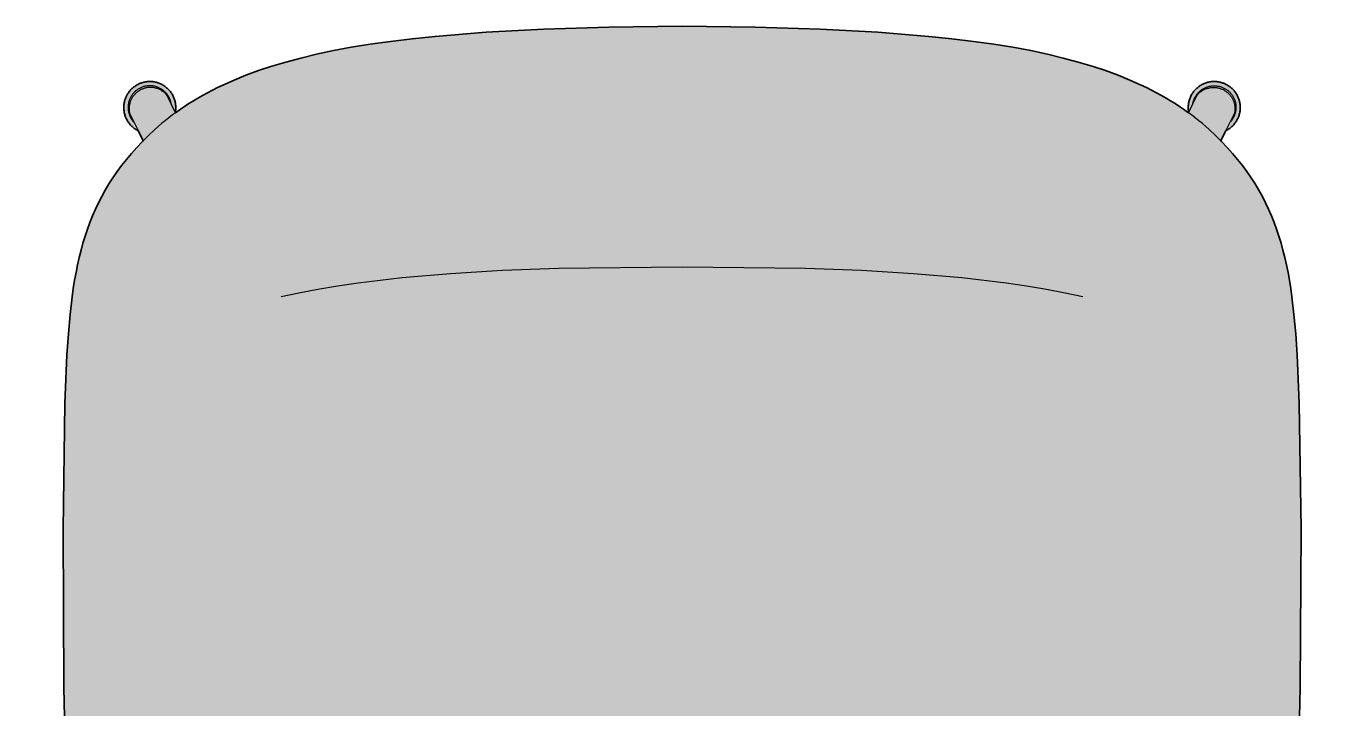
# Model space of a CAD drawing. Header units: millimetres. Extents: x 0 to 1642, y -918 to 763.
# Drawn here: x 144 to 649, y -656 to -393 of the extents above; entities that cross this region are included whole.
import ezdxf

# ---------------------------------------------------------------- set-up
doc = ezdxf.new("R2010")
doc.units = ezdxf.units.MM
doc.layers.add('Blocks', color=7, linetype='Continuous')
doc.layers.add('Blocks$Fill', color=7, linetype='Continuous', true_color=0xffffff)
doc.layers.add('Blocks$Inner', color=7, linetype='Continuous', lineweight=25, true_color=0x007f00)
doc.layers.add('Blocks$Outline', color=7, linetype='Continuous', lineweight=35, true_color=0xff3f3f)

# ---------------------------------------------------------------- blocks, each defined once
blk = doc.blocks.new('Fiber Side Chair 4-Leg Top')
at = {"layer": 'Blocks$Fill'}
blk.add_hatch(color=256, dxfattribs=at).paths.add_polyline_path([(358.25, 180.85), (330.07, 180.46), (305.04, 179.67), (282.88, 178.5), (263.34, 176.95), (254.46, 176.03), (246.13, 175.02), (238.32, 173.92), (230.99, 172.73), (224.11, 171.45), (217.65, 170.08), (211.56, 168.62), (205.83, 167.08), (200.41, 165.46), (195.3, 163.75), (190.47, 161.97), (185.92, 160.12), (181.64, 158.2), (179.59, 157.22), (177.61, 156.23), (175.68, 155.22), (173.81, 154.2), (172, 153.16), (170.25, 152.11), (168.55, 151.06), (166.9, 149.99), (165.31, 148.91), (163.76, 147.82), (163.43, 147.58), (163.33, 147.79), (163.38, 148.13), (163.43, 148.48), (163.46, 148.82), (163.48, 149.17), (163.49, 149.52), (163.48, 149.87), (163.47, 150.22), (163.44, 150.56), (163.4, 150.91), (163.35, 151.26), (163.28, 151.6), (163.21, 151.94), (163.12, 152.28), (163.02, 152.61), (162.91, 152.94), (162.78, 153.27), (162.65, 153.59), (162.5, 153.91), (162.35, 154.22), (162.18, 154.52), (162, 154.82), (161.81, 155.12), (161.62, 155.4), (161.41, 155.68), (161.19, 155.96), (160.96, 156.22), (160.73, 156.48), (160.48, 156.73), (160.23, 156.97), (159.97, 157.2), (159.7, 157.42), (159.42, 157.63), (159.14, 157.83), (158.84, 158.02), (158.55, 158.21), (158.24, 158.38), (157.93, 158.54), (157.62, 158.69), (157.3, 158.83), (156.97, 158.95), (156.64, 159.07), (156.31, 159.17), (155.97, 159.27), (155.64, 159.35), (155.29, 159.41), (154.95, 159.47), (154.6, 159.52), (154.26, 159.55), (153.91, 159.57), (153.56, 159.58), (153.21, 159.58), (152.86, 159.56), (152.51, 159.53), (152.17, 159.49), (151.82, 159.44), (151.48, 159.38), (151.14, 159.3), (150.8, 159.21), (150.47, 159.11), (150.14, 159), (149.81, 158.88), (149.49, 158.75), (149.17, 158.6), (148.86, 158.44), (148.55, 158.28), (148.25, 158.1), (147.96, 157.91), (147.67, 157.71), (147.39, 157.51), (147.12, 157.29), (146.85, 157.06), (146.6, 156.83), (146.35, 156.58), (146.11, 156.33), (145.88, 156.07), (145.66, 155.8), (145.44, 155.52), (145.24, 155.24), (145.05, 154.95), (144.87, 154.65), (144.7, 154.35), (144.54, 154.04), (144.39, 153.72), (144.25, 153.4), (144.12, 153.08), (144, 152.75), (143.9, 152.42), (143.8, 152.08), (143.72, 151.74), (143.65, 151.4), (143.6, 151.05), (143.55, 150.71), (143.52, 150.36), (143.5, 150.01), (143.49, 149.66), (143.49, 149.32), (143.51, 148.97), (143.53, 148.62), (143.57, 148.27), (143.62, 147.93), (143.69, 147.58), (143.76, 147.24), (143.85, 146.91), (143.95, 146.57), (144.06, 146.24), (144.18, 145.91), (144.32, 145.59), (144.46, 145.28), (144.62, 144.96), (144.78, 144.66), (144.96, 144.36), (145.15, 144.06), (145.34, 143.77), (145.55, 143.49), (145.77, 143.22), (146, 142.96), (146.23, 142.7), (146.48, 142.45), (146.73, 142.21), (146.99, 141.98), (147.26, 141.76), (147.54, 141.54), (147.82, 141.34), (148.11, 141.15), (148.41, 140.97), (148.71, 140.79), (149.02, 140.63), (150.92, 136.81), (150.67, 136.55), (148.49, 134.24), (146.43, 131.93), (144.48, 129.61), (142.64, 127.27), (140.91, 124.93), (139.29, 122.56), (137.76, 120.18), (136.32, 117.77), (134.98, 115.34), (133.72, 112.88), (132.55, 110.39), (131.45, 107.86), (130.44, 105.3), (129.49, 102.7), (128.61, 100.06), (127.79, 97.37), (127.04, 94.64), (126.34, 91.85), (125.69, 89), (125.1, 86.07), (124.55, 83.06), (124.05, 79.95), (123.6, 76.72), (122.8, 69.89), (122.15, 62.47), (121.62, 54.36), (120.85, 35.68), (120.1, -12.69), (120.39, -73.59), (121.92, -141.79), (123.37, -174.53), (125.41, -203.78), (126.68, -216.54), (128.12, -228.04), (129.73, -238.4), (130.59, -243.17), (131.5, -247.7), (132.44, -252), (133.42, -256.07), (134.44, -259.93), (135.49, -263.59), (136.58, -267.08), (137.71, -270.39), (138.87, -273.55), (140.07, -276.56), (141.3, -279.44), (141.83, -280.59), (114.31, -309.39), (113.97, -309.45), (113.63, -309.53), (113.29, -309.62), (112.96, -309.72), (112.63, -309.83), (112.3, -309.95), (111.98, -310.08), (111.66, -310.22), (111.35, -310.38), (111.04, -310.55), (110.74, -310.72), (110.45, -310.91), (110.16, -311.11), (109.88, -311.31), (109.61, -311.53), (109.34, -311.76), (109.08, -311.99), (108.83, -312.23), (108.59, -312.49), (108.36, -312.75), (108.14, -313.02), (107.93, -313.29), (107.72, -313.58), (107.53, -313.87), (107.35, -314.16), (107.18, -314.47), (107.01, -314.78), (106.86, -315.09), (106.72, -315.41), (106.6, -315.73), (106.48, -316.06), (106.37, -316.39), (106.28, -316.73), (106.2, -317.07), (106.13, -317.41), (106.07, -317.75), (106.02, -318.1), (105.99, -318.45), (105.97, -318.8), (105.96, -319.14), (105.96, -319.49), (105.97, -319.84), (106, -320.19), (106.04, -320.54), (106.09, -320.88), (106.15, -321.22), (106.22, -321.56), (106.31, -321.9), (106.41, -322.24), (106.52, -322.57), (106.64, -322.89), (106.77, -323.22), (106.92, -323.53), (107.07, -323.85), (107.24, -324.15), (107.41, -324.45), (107.6, -324.75), (107.8, -325.04), (108, -325.32), (108.22, -325.59), (108.44, -325.86), (108.68, -326.12), (108.92, -326.37), (109.17, -326.61), (109.43, -326.84), (109.7, -327.06), (109.98, -327.27), (110.26, -327.48), (110.55, -327.67), (110.85, -327.85), (111.15, -328.03), (111.46, -328.19), (111.77, -328.34), (112.09, -328.48), (112.42, -328.61), (112.75, -328.73), (113.08, -328.83), (113.41, -328.93), (113.75, -329.01), (114.09, -329.08), (114.44, -329.14), (114.78, -329.19), (115.13, -329.22), (115.48, -329.24), (115.83, -329.26), (116.17, -329.25), (116.52, -329.24), (116.87, -329.21), (117.22, -329.18), (117.56, -329.13), (117.91, -329.06), (118.25, -328.99), (118.58, -328.9), (118.92, -328.81), (119.25, -328.7), (119.58, -328.58), (119.9, -328.44), (120.22, -328.3), (120.53, -328.15), (120.84, -327.98), (121.14, -327.81), (121.43, -327.62), (121.72, -327.43), (122, -327.22), (122.28, -327), (122.54, -326.78), (122.8, -326.54), (123.05, -326.3), (123.29, -326.05), (123.53, -325.79), (123.75, -325.52), (123.96, -325.25), (124.17, -324.96), (124.36, -324.67), (124.54, -324.38), (124.72, -324.07), (124.88, -323.77), (125.03, -323.45), (125.17, -323.13), (125.3, -322.81), (125.42, -322.48), (125.53, -322.15), (125.62, -321.81), (125.71, -321.47), (125.78, -321.13), (125.84, -320.79), (125.88, -320.44), (150.1, -295.09), (150.35, -295.44), (151.14, -296.51), (151.93, -297.55), (152.75, -298.58), (153.58, -299.59), (154.42, -300.58), (156.16, -302.52), (157.97, -304.4), (159.85, -306.22), (161.8, -308), (163.83, -309.75), (165.93, -311.46), (168.12, -313.14), (170.41, -314.8), (172.8, -316.43), (175.31, -318.03), (177.96, -319.6), (180.74, -321.14), (183.68, -322.65), (186.79, -324.12), (190.07, -325.56), (193.55, -326.96), (197.23, -328.32), (201.12, -329.65), (205.25, -330.94), (209.61, -332.18), (214.22, -333.39), (219.1, -334.55), (224.25, -335.67), (229.72, -336.74), (235.53, -337.76), (241.72, -338.72), (255.38, -340.46), (270.97, -341.93), (288.78, -343.1), (309.08, -343.94), (332.14, -344.42), (358.25, -344.5), (407.43, -343.61), (427.72, -342.71), (445.53, -341.53), (461.12, -340.09), (474.78, -338.41), (480.97, -337.48), (486.78, -336.5), (492.25, -335.47), (497.4, -334.38), (502.28, -333.25), (506.89, -332.07), (511.25, -330.85), (515.38, -329.58), (519.27, -328.27), (522.95, -326.92), (526.43, -325.53), (529.71, -324.1), (532.82, -322.63), (535.76, -321.13), (538.55, -319.59), (541.19, -318.03), (543.7, -316.43), (546.09, -314.8), (548.38, -313.14), (550.57, -311.46), (552.67, -309.75), (554.7, -308), (556.65, -306.22), (558.53, -304.4), (560.34, -302.52), (562.08, -300.58), (562.92, -299.59), (563.75, -298.58), (564.57, -297.55), (565.37, -296.51), (566.15, -295.44), (566.4, -295.09), (590.62, -320.44), (590.66, -320.79), (590.72, -321.13), (590.8, -321.47), (590.88, -321.81), (590.97, -322.15), (591.08, -322.48), (591.2, -322.81), (591.33, -323.13), (591.47, -323.45), (591.62, -323.77), (591.78, -324.07), (591.96, -324.38), (592.14, -324.67), (592.33, -324.96), (592.54, -325.25), (592.75, -325.52), (592.97, -325.79), (593.21, -326.05), (593.45, -326.3), (593.7, -326.54), (593.96, -326.78), (594.22, -327), (594.5, -327.22), (594.78, -327.43), (595.07, -327.62), (595.36, -327.81), (595.66, -327.98), (595.97, -328.15), (596.28, -328.3), (596.6, -328.44), (596.92, -328.58), (597.25, -328.7), (597.58, -328.81), (597.92, -328.9), (598.25, -328.99), (598.6, -329.06), (598.94, -329.13), (599.28, -329.18), (599.63, -329.21), (599.98, -329.24), (600.33, -329.25), (600.67, -329.26), (601.02, -329.24), (601.37, -329.22), (601.72, -329.19), (602.06, -329.14), (602.41, -329.08), (602.75, -329.01), (603.09, -328.93), (603.42, -328.83), (603.76, -328.73), (604.08, -328.61), (604.41, -328.48), (604.73, -328.34), (605.04, -328.19), (605.35, -328.03), (605.65, -327.85), (605.95, -327.67), (606.24, -327.48), (606.52, -327.27), (606.8, -327.06), (607.07, -326.84), (607.33, -326.61), (607.58, -326.37), (607.82, -326.12), (608.06, -325.86), (608.28, -325.59), (608.5, -325.32), (608.71, -325.04), (608.9, -324.75), (609.09, -324.45), (609.26, -324.15), (609.43, -323.85), (609.58, -323.53), (609.73, -323.22), (609.86, -322.89), (609.98, -322.57), (610.09, -322.24), (610.19, -321.9), (610.28, -321.56), (610.35, -321.22), (610.41, -320.88), (610.46, -320.54), (610.5, -320.19), (610.53, -319.84), (610.54, -319.49), (610.55, -319.14), (610.54, -318.8), (610.51, -318.45), (610.48, -318.1), (610.43, -317.75), (610.37, -317.41), (610.3, -317.07), (610.22, -316.73), (610.13, -316.39), (610.02, -316.06), (609.91, -315.73), (609.78, -315.41), (609.64, -315.09), (609.49, -314.78), (609.32, -314.47), (609.15, -314.16), (608.97, -313.87), (608.78, -313.58), (608.57, -313.29), (608.36, -313.02), (608.14, -312.75), (607.91, -312.49), (607.67, -312.23), (607.42, -311.99), (607.16, -311.76), (606.89, -311.53), (606.62, -311.31), (606.34, -311.11), (606.05, -310.91), (605.76, -310.72), (605.46, -310.55), (605.15, -310.38), (604.84, -310.22), (604.52, -310.08), (604.2, -309.95), (603.87, -309.83), (603.54, -309.72), (603.21, -309.62), (602.87, -309.53), (602.53, -309.45), (602.19, -309.39), (574.67, -280.59), (575.2, -279.44), (576.43, -276.56), (577.63, -273.55), (578.79, -270.39), (579.92, -267.08), (581.01, -263.59), (582.06, -259.93), (583.08, -256.07), (584.06, -252), (585, -247.7), (585.91, -243.17), (586.77, -238.4), (588.38, -228.04), (589.82, -216.54), (591.09, -203.78), (593.13, -174.53), (594.58, -141.79), (596.11, -73.59), (596.4, -12.69), (595.65, 35.68), (594.88, 54.36), (594.35, 62.47), (593.7, 69.89), (592.91, 76.72), (592.45, 79.95), (591.95, 83.06), (591.4, 86.07), (590.81, 89), (590.16, 91.85), (589.46, 94.64), (588.71, 97.37), (587.89, 100.06), (587.01, 102.7), (586.07, 105.3), (585.05, 107.86), (583.95, 110.39), (582.78, 112.88), (581.52, 115.34), (580.18, 117.77), (578.74, 120.18), (577.21, 122.56), (575.59, 124.93), (573.86, 127.27), (572.02, 129.61), (570.07, 131.93), (568.01, 134.24), (565.83, 136.55), (565.58, 136.81), (567.48, 140.63), (567.79, 140.79), (568.09, 140.97), (568.39, 141.15), (568.68, 141.34), (568.97, 141.54), (569.24, 141.76), (569.51, 141.98), (569.77, 142.21), (570.03, 142.45), (570.27, 142.7), (570.51, 142.96), (570.73, 143.22), (570.95, 143.49), (571.16, 143.77), (571.35, 144.06), (571.54, 144.36), (571.72, 144.66), (571.88, 144.96), (572.04, 145.28), (572.18, 145.59), (572.32, 145.91), (572.44, 146.24), (572.55, 146.57), (572.65, 146.91), (572.74, 147.24), (572.81, 147.58), (572.88, 147.93), (572.93, 148.27), (572.97, 148.62), (572.99, 148.97), (573.01, 149.32), (573.01, 149.66), (573, 150.01), (572.98, 150.36), (572.95, 150.71), (572.9, 151.05), (572.85, 151.4), (572.78, 151.74), (572.7, 152.08), (572.6, 152.42), (572.5, 152.75), (572.38, 153.08), (572.25, 153.4), (572.12, 153.72), (571.97, 154.04), (571.8, 154.35), (571.63, 154.65), (571.45, 154.95), (571.26, 155.24), (571.06, 155.52), (570.84, 155.8), (570.62, 156.07), (570.39, 156.33), (570.15, 156.58), (569.9, 156.83), (569.65, 157.06), (569.38, 157.29), (569.11, 157.51), (568.83, 157.71), (568.54, 157.91), (568.25, 158.1), (567.95, 158.28), (567.64, 158.44), (567.33, 158.6), (567.01, 158.75), (566.69, 158.88), (566.36, 159), (566.03, 159.11), (565.7, 159.21), (565.36, 159.3), (565.02, 159.38), (564.68, 159.44), (564.33, 159.49), (563.99, 159.53), (563.64, 159.56), (563.29, 159.58), (562.94, 159.58), (562.59, 159.57), (562.24, 159.55), (561.9, 159.52), (561.55, 159.47), (561.21, 159.41), (560.87, 159.35), (560.53, 159.27), (560.19, 159.17), (559.86, 159.07), (559.53, 158.95), (559.2, 158.83), (558.88, 158.69), (558.57, 158.54), (558.26, 158.38), (557.95, 158.21), (557.66, 158.02), (557.37, 157.83), (557.08, 157.63), (556.8, 157.42), (556.53, 157.2), (556.27, 156.97), (556.02, 156.73), (555.77, 156.48), (555.54, 156.22), (555.31, 155.96), (555.09, 155.68), (554.89, 155.4), (554.69, 155.12), (554.5, 154.82), (554.32, 154.52), (554.15, 154.22), (554, 153.91), (553.85, 153.59), (553.72, 153.27), (553.6, 152.94), (553.48, 152.61), (553.38, 152.28), (553.3, 151.94), (553.22, 151.6), (553.15, 151.26), (553.1, 150.91), (553.06, 150.56), (553.03, 150.22), (553.02, 149.87), (553.01, 149.52), (553.02, 149.17), (553.04, 148.82), (553.07, 148.48), (553.12, 148.13), (553.18, 147.79), (553.07, 147.58), (552.74, 147.82), (551.19, 148.91), (549.6, 149.99), (547.95, 151.06), (546.25, 152.11), (544.5, 153.16), (542.69, 154.2), (540.82, 155.22), (538.9, 156.23), (536.91, 157.22), (534.86, 158.2), (530.58, 160.12), (526.03, 161.97), (521.2, 163.75), (516.09, 165.46), (510.67, 167.08), (504.94, 168.62), (498.85, 170.08), (492.39, 171.45), (485.51, 172.73), (478.18, 173.92), (470.37, 175.02), (462.04, 176.03), (453.16, 176.95), (433.62, 178.5), (411.46, 179.67), (386.43, 180.46)], flags=0)
at = {"layer": 'Blocks$Inner'}
for points in [[(594.58, -141.79), (596.11, -73.59), (596.4, -12.69), (595.65, 35.68), (594.88, 54.36), (594.35, 62.47), (593.7, 69.89), (592.91, 76.72), (592.45, 79.95), (591.95, 83.06), (591.4, 86.07), (590.81, 89), (590.16, 91.85), (589.46, 94.64), (588.71, 97.37), (587.89, 100.06), (587.01, 102.7), (586.07, 105.3), (585.05, 107.86), (583.95, 110.39), (582.78, 112.88), (581.52, 115.34), (580.18, 117.77), (578.74, 120.18), (577.21, 122.56), (575.59, 124.93), (573.86, 127.27), (572.02, 129.61), (570.07, 131.93), (568.01, 134.24), (565.83, 136.55), (563.52, 138.84), (561.07, 141.12), (559.79, 142.26), (558.47, 143.38), (557.1, 144.5), (555.69, 145.62), (554.24, 146.72), (552.74, 147.82), (551.19, 148.91), (549.6, 149.99), (547.95, 151.06), (546.25, 152.11), (544.5, 153.16), (542.69, 154.2), (540.82, 155.22), (538.9, 156.23), (536.91, 157.22), (534.86, 158.2), (530.58, 160.12), (526.03, 161.97), (521.2, 163.75), (516.09, 165.46), (510.67, 167.08), (504.94, 168.62), (498.85, 170.08), (492.39, 171.45), (485.51, 172.73), (478.18, 173.92), (470.37, 175.02), (462.04, 176.03), (453.16, 176.95), (433.62, 178.5), (411.46, 179.67), (386.43, 180.46), (358.25, 180.85), (330.07, 180.46), (305.04, 179.67), (282.88, 178.5), (263.34, 176.95), (254.46, 176.03), (246.13, 175.02), (238.32, 173.92), (230.99, 172.73), (224.11, 171.45), (217.65, 170.08), (211.56, 168.62), (205.83, 167.08), (200.41, 165.46), (195.3, 163.75), (190.47, 161.97), (185.92, 160.12), (181.64, 158.2), (179.59, 157.22), (177.61, 156.23), (175.68, 155.22), (173.81, 154.2), (172, 153.16), (170.25, 152.11), (168.55, 151.06), (166.9, 149.99), (165.31, 148.91), (163.76, 147.82), (162.26, 146.72), (160.81, 145.62), (159.4, 144.5), (158.03, 143.38), (156.71, 142.26), (155.43, 141.12), (152.98, 138.84), (150.67, 136.55), (148.49, 134.24), (146.43, 131.93), (144.48, 129.61), (142.64, 127.27), (140.91, 124.93), (139.29, 122.56), (137.76, 120.18), (136.32, 117.77), (134.98, 115.34), (133.72, 112.88), (132.55, 110.39), (131.45, 107.86), (130.44, 105.3), (129.49, 102.7), (128.61, 100.06), (127.79, 97.37), (127.04, 94.64), (126.34, 91.85), (125.69, 89), (125.1, 86.07), (124.55, 83.06), (124.05, 79.95), (123.6, 76.72), (122.8, 69.89), (122.15, 62.47), (121.62, 54.36), (120.85, 35.68), (120.1, -12.69), (120.39, -73.59), (121.92, -141.79)], [(163.33, 147.79), (163.38, 148.13), (163.43, 148.48), (163.46, 148.82), (163.48, 149.17), (163.49, 149.52), (163.48, 149.87), (163.47, 150.22), (163.44, 150.56), (163.4, 150.91), (163.35, 151.26), (163.28, 151.6), (163.21, 151.94), (163.12, 152.28), (163.02, 152.61), (162.91, 152.94), (162.78, 153.27), (162.65, 153.59), (162.5, 153.91), (162.35, 154.22), (162.18, 154.52), (162, 154.82), (161.81, 155.12), (161.62, 155.4), (161.41, 155.68), (161.19, 155.96), (160.96, 156.22), (160.73, 156.48), (160.48, 156.73), (160.23, 156.97), (159.97, 157.2), (159.7, 157.42), (159.42, 157.63), (159.14, 157.83), (158.84, 158.02), (158.55, 158.21), (158.24, 158.38), (157.93, 158.54), (157.62, 158.69), (157.3, 158.83), (156.97, 158.95), (156.64, 159.07), (156.31, 159.17), (155.97, 159.27), (155.64, 159.35), (155.29, 159.41), (154.95, 159.47), (154.6, 159.52), (154.26, 159.55), (153.91, 159.57), (153.56, 159.58), (153.21, 159.58), (152.86, 159.56), (152.51, 159.53), (152.17, 159.49), (151.82, 159.44), (151.48, 159.38), (151.14, 159.3), (150.8, 159.21), (150.47, 159.11), (150.14, 159), (149.81, 158.88), (149.49, 158.75), (149.17, 158.6), (148.86, 158.44), (148.55, 158.28), (148.25, 158.1), (147.96, 157.91), (147.67, 157.71), (147.39, 157.51), (147.12, 157.29), (146.85, 157.06), (146.6, 156.83), (146.35, 156.58), (146.11, 156.33), (145.88, 156.07), (145.66, 155.8), (145.44, 155.52), (145.24, 155.24), (145.05, 154.95), (144.87, 154.65), (144.7, 154.35), (144.54, 154.04), (144.39, 153.72), (144.25, 153.4), (144.12, 153.08), (144, 152.75), (143.9, 152.42), (143.8, 152.08), (143.72, 151.74), (143.65, 151.4), (143.6, 151.05), (143.55, 150.71), (143.52, 150.36), (143.5, 150.01), (143.49, 149.66), (143.49, 149.32), (143.51, 148.97), (143.53, 148.62), (143.57, 148.27), (143.62, 147.93), (143.69, 147.58), (143.76, 147.24), (143.85, 146.91), (143.95, 146.57), (144.06, 146.24), (144.18, 145.91), (144.32, 145.59), (144.46, 145.28), (144.62, 144.96), (144.78, 144.66), (144.96, 144.36), (145.15, 144.06), (145.34, 143.77), (145.55, 143.49), (145.77, 143.22), (146, 142.96), (146.23, 142.7), (146.48, 142.45), (146.73, 142.21), (146.99, 141.98), (147.26, 141.76), (147.54, 141.54), (147.82, 141.34), (148.11, 141.15), (148.41, 140.97), (148.71, 140.79), (149.02, 140.63)], [(161.73, 150.97), (161.68, 151.26), (161.62, 151.54), (161.55, 151.82), (161.46, 152.1), (161.37, 152.37), (161.27, 152.64), (161.16, 152.91), (161.04, 153.18), (160.91, 153.43), (160.77, 153.69), (160.63, 153.94), (160.47, 154.18), (160.31, 154.42), (160.14, 154.65), (159.96, 154.88), (159.77, 155.1), (159.57, 155.32), (159.37, 155.52), (159.16, 155.72), (158.95, 155.92), (158.72, 156.1), (158.49, 156.28), (158.26, 156.45), (158.02, 156.61), (157.77, 156.76), (157.52, 156.91), (157.27, 157.04), (157.01, 157.17), (156.74, 157.28), (156.47, 157.39), (156.2, 157.49), (155.93, 157.58), (155.65, 157.66), (155.37, 157.73), (155.08, 157.79), (154.8, 157.84), (154.51, 157.88), (154.22, 157.91), (153.93, 157.93), (153.65, 157.94), (153.36, 157.94), (153.07, 157.93), (152.78, 157.91), (152.49, 157.88), (152.2, 157.84), (151.92, 157.79), (151.63, 157.74), (151.35, 157.67), (151.08, 157.59), (150.8, 157.5), (150.53, 157.4), (150.26, 157.29), (149.99, 157.18), (149.73, 157.05), (149.48, 156.92), (149.22, 156.78), (148.98, 156.62), (148.74, 156.46), (148.5, 156.29), (148.27, 156.12), (148.05, 155.93), (147.83, 155.74), (147.62, 155.54), (147.42, 155.34), (147.22, 155.12), (147.04, 154.9), (146.86, 154.68), (146.68, 154.44), (146.52, 154.21), (146.36, 153.96), (146.22, 153.71), (146.08, 153.46), (145.95, 153.2), (145.83, 152.94), (145.72, 152.67), (145.61, 152.4), (145.52, 152.12), (145.44, 151.85), (145.36, 151.57), (145.3, 151.28), (145.25, 151), (145.2, 150.71), (145.17, 150.43), (145.14, 150.14), (145.13, 149.85), (145.12, 149.56), (145.13, 149.27), (145.14, 148.98), (145.17, 148.69), (145.21, 148.41), (145.25, 148.12), (145.31, 147.84), (145.37, 147.55), (145.45, 147.27), (145.53, 147), (145.63, 146.72), (145.73, 146.45), (145.84, 146.19), (145.96, 145.92), (146.1, 145.67), (146.24, 145.41), (146.38, 145.16), (146.54, 144.92), (146.71, 144.68), (146.88, 144.45), (147.06, 144.23), (147.25, 144.01), (147.45, 143.8)], [(163.43, 147.57), (160.02, 154.4), (159.83, 154.62), (159.63, 154.83), (159.43, 155.03), (159.22, 155.22), (159, 155.41), (158.78, 155.59), (158.55, 155.76), (158.31, 155.92), (158.07, 156.08), (157.82, 156.22), (157.57, 156.36), (157.31, 156.49), (157.05, 156.61), (156.79, 156.72), (156.52, 156.82), (156.25, 156.91), (155.97, 156.99), (155.69, 157.07), (155.41, 157.13), (155.13, 157.18), (154.85, 157.22), (154.56, 157.26), (154.28, 157.28), (153.99, 157.29), (153.7, 157.3), (153.41, 157.29), (153.13, 157.27), (152.84, 157.25), (152.56, 157.21), (152.27, 157.16), (151.99, 157.11), (151.71, 157.04), (151.44, 156.97), (151.16, 156.88), (150.89, 156.79), (150.62, 156.68), (150.36, 156.57), (150.1, 156.45), (149.85, 156.32), (149.6, 156.18), (149.35, 156.03), (149.11, 155.87), (148.88, 155.7), (148.65, 155.53), (148.43, 155.35), (148.21, 155.16), (148, 154.96), (147.8, 154.76), (147.6, 154.55), (147.42, 154.33), (147.24, 154.11), (147.06, 153.88), (146.9, 153.64), (146.74, 153.4), (146.6, 153.15), (146.46, 152.9), (146.33, 152.65), (146.21, 152.39), (146.1, 152.12), (146, 151.85), (145.9, 151.58), (145.82, 151.31), (145.75, 151.03), (145.68, 150.75), (145.63, 150.47), (145.58, 150.18), (145.55, 149.9), (145.52, 149.61), (145.51, 149.33), (145.51, 149.04), (145.51, 148.75), (145.53, 148.47), (145.55, 148.18), (145.59, 147.9), (145.63, 147.61), (145.69, 147.33), (150.92, 136.81)], [(553.18, 147.79), (553.12, 148.13), (553.07, 148.48), (553.04, 148.82), (553.02, 149.17), (553.01, 149.52), (553.02, 149.87), (553.03, 150.22), (553.06, 150.56), (553.1, 150.91), (553.15, 151.26), (553.22, 151.6), (553.3, 151.94), (553.38, 152.28), (553.48, 152.61), (553.6, 152.94), (553.72, 153.27), (553.85, 153.59), (554, 153.91), (554.15, 154.22), (554.32, 154.52), (554.5, 154.82), (554.69, 155.12), (554.89, 155.4), (555.09, 155.68), (555.31, 155.96), (555.54, 156.22), (555.77, 156.48), (556.02, 156.73), (556.27, 156.97), (556.53, 157.2), (556.8, 157.42), (557.08, 157.63), (557.37, 157.83), (557.66, 158.02), (557.95, 158.21), (558.26, 158.38), (558.57, 158.54), (558.88, 158.69), (559.2, 158.83), (559.53, 158.95), (559.86, 159.07), (560.19, 159.17), (560.53, 159.27), (560.87, 159.35), (561.21, 159.41), (561.55, 159.47), (561.9, 159.52), (562.24, 159.55), (562.59, 159.57), (562.94, 159.58), (563.29, 159.58), (563.64, 159.56), (563.99, 159.53), (564.33, 159.49), (564.68, 159.44), (565.02, 159.38), (565.36, 159.3), (565.7, 159.21), (566.03, 159.11), (566.36, 159), (566.69, 158.88), (567.01, 158.75), (567.33, 158.6), (567.64, 158.44), (567.95, 158.28), (568.25, 158.1), (568.54, 157.91), (568.83, 157.71), (569.11, 157.51), (569.38, 157.29), (569.65, 157.06), (569.9, 156.83), (570.15, 156.58), (570.39, 156.33), (570.62, 156.07), (570.84, 155.8), (571.06, 155.52), (571.26, 155.24), (571.45, 154.95), (571.63, 154.65), (571.8, 154.35), (571.97, 154.04), (572.12, 153.72), (572.25, 153.4), (572.38, 153.08), (572.5, 152.75), (572.6, 152.42), (572.7, 152.08), (572.78, 151.74), (572.85, 151.4), (572.9, 151.05), (572.95, 150.71), (572.98, 150.36), (573, 150.01), (573.01, 149.66), (573.01, 149.32), (572.99, 148.97), (572.97, 148.62), (572.93, 148.27), (572.88, 147.93), (572.81, 147.58), (572.74, 147.24), (572.65, 146.91), (572.55, 146.57), (572.44, 146.24), (572.32, 145.91), (572.18, 145.59), (572.04, 145.28), (571.88, 144.96), (571.72, 144.66), (571.54, 144.36), (571.35, 144.06), (571.16, 143.77), (570.95, 143.49), (570.73, 143.22), (570.51, 142.96), (570.27, 142.7), (570.03, 142.45), (569.77, 142.21), (569.51, 141.98), (569.24, 141.76), (568.97, 141.54), (568.68, 141.34), (568.39, 141.15), (568.09, 140.97), (567.79, 140.79), (567.48, 140.63)], [(553.07, 147.57), (556.48, 154.4), (556.67, 154.62), (556.87, 154.83), (557.07, 155.03), (557.28, 155.22), (557.5, 155.41), (557.72, 155.59), (557.96, 155.76), (558.19, 155.92), (558.43, 156.08), (558.68, 156.22), (558.93, 156.36), (559.19, 156.49), (559.45, 156.61), (559.71, 156.72), (559.98, 156.82), (560.26, 156.91), (560.53, 156.99), (560.81, 157.07), (561.09, 157.13), (561.37, 157.18), (561.65, 157.22), (561.94, 157.26), (562.23, 157.28), (562.51, 157.29), (562.8, 157.3), (563.09, 157.29), (563.37, 157.27), (563.66, 157.25), (563.94, 157.21), (564.23, 157.16), (564.51, 157.11), (564.79, 157.04), (565.06, 156.97), (565.34, 156.88), (565.61, 156.79), (565.88, 156.68), (566.14, 156.57), (566.4, 156.45), (566.65, 156.32), (566.9, 156.18), (567.15, 156.03), (567.39, 155.87), (567.62, 155.7), (567.85, 155.53), (568.08, 155.35), (568.29, 155.16), (568.5, 154.96), (568.7, 154.76), (568.9, 154.55), (569.09, 154.33), (569.27, 154.11), (569.44, 153.88), (569.6, 153.64), (569.76, 153.4), (569.9, 153.15), (570.04, 152.9), (570.17, 152.65), (570.29, 152.39), (570.4, 152.12), (570.51, 151.85), (570.6, 151.58), (570.68, 151.31), (570.76, 151.03), (570.82, 150.75), (570.87, 150.47), (570.92, 150.18), (570.95, 149.9), (570.98, 149.61), (570.99, 149.33), (571, 149.04), (570.99, 148.75), (570.97, 148.47), (570.95, 148.18), (570.91, 147.9), (570.87, 147.61), (570.81, 147.33), (565.58, 136.81)], [(554.77, 150.97), (554.82, 151.26), (554.88, 151.54), (554.96, 151.82), (555.04, 152.1), (555.13, 152.37), (555.23, 152.64), (555.34, 152.91), (555.46, 153.18), (555.59, 153.43), (555.73, 153.69), (555.88, 153.94), (556.03, 154.18), (556.19, 154.42), (556.37, 154.65), (556.55, 154.88), (556.73, 155.1), (556.93, 155.32), (557.13, 155.52), (557.34, 155.72), (557.55, 155.92), (557.78, 156.1), (558.01, 156.28), (558.24, 156.45), (558.48, 156.61), (558.73, 156.76), (558.98, 156.91), (559.23, 157.04), (559.49, 157.17), (559.76, 157.28), (560.03, 157.39), (560.3, 157.49), (560.58, 157.58), (560.85, 157.66), (561.13, 157.73), (561.42, 157.79), (561.7, 157.84), (561.99, 157.88), (562.28, 157.91), (562.57, 157.93), (562.86, 157.94), (563.14, 157.94), (563.43, 157.93), (563.72, 157.91), (564.01, 157.88), (564.3, 157.84), (564.58, 157.79), (564.87, 157.74), (565.15, 157.67), (565.43, 157.59), (565.7, 157.5), (565.97, 157.4), (566.24, 157.29), (566.51, 157.18), (566.77, 157.05), (567.02, 156.92), (567.28, 156.78), (567.52, 156.62), (567.76, 156.46), (568, 156.29), (568.23, 156.12), (568.45, 155.93), (568.67, 155.74), (568.88, 155.54), (569.08, 155.34), (569.28, 155.12), (569.46, 154.9), (569.64, 154.68), (569.82, 154.44), (569.98, 154.21), (570.14, 153.96), (570.28, 153.71), (570.42, 153.46), (570.55, 153.2), (570.67, 152.94), (570.79, 152.67), (570.89, 152.4), (570.98, 152.12), (571.06, 151.85), (571.14, 151.57), (571.2, 151.28), (571.26, 151), (571.3, 150.71), (571.33, 150.43), (571.36, 150.14), (571.37, 149.85), (571.38, 149.56), (571.37, 149.27), (571.36, 148.98), (571.33, 148.69), (571.29, 148.41), (571.25, 148.12), (571.19, 147.84), (571.13, 147.55), (571.05, 147.27), (570.97, 147), (570.87, 146.72), (570.77, 146.45), (570.66, 146.19), (570.54, 145.92), (570.41, 145.67), (570.27, 145.41), (570.12, 145.16), (569.96, 144.92), (569.8, 144.68), (569.62, 144.45), (569.44, 144.23), (569.25, 144.01), (569.05, 143.8)], [(204.07, 76.86), (210.89, 78.31), (218.08, 79.67), (225.65, 80.92), (233.6, 82.08), (250.62, 84.09), (269.14, 85.72), (289.16, 86.95), (310.69, 87.78), (358.25, 88.28), (405.81, 87.78), (427.34, 86.95), (447.36, 85.72), (465.88, 84.09), (482.9, 82.08), (490.85, 80.92), (498.42, 79.67), (505.61, 78.31), (512.43, 76.86)]]:
    blk.add_lwpolyline(points, dxfattribs=at)
at = {"layer": 'Blocks$Outline'}
for points in [[(263.34, 176.95), (254.46, 176.03)], [(282.88, 178.5), (263.34, 176.95)], [(305.04, 179.67), (282.88, 178.5)], [(330.07, 180.46), (305.04, 179.67)], [(358.25, 180.85), (330.07, 180.46)], [(386.43, 180.46), (358.25, 180.85)], [(411.46, 179.67), (386.43, 180.46)], [(433.62, 178.5), (411.46, 179.67)], [(453.16, 176.95), (433.62, 178.5)], [(462.04, 176.03), (453.16, 176.95)], [(230.99, 172.73), (224.11, 171.45)], [(238.32, 173.92), (230.99, 172.73)], [(246.13, 175.02), (238.32, 173.92)], [(254.46, 176.03), (246.13, 175.02)], [(470.37, 175.02), (462.04, 176.03)], [(478.18, 173.92), (470.37, 175.02)], [(485.51, 172.73), (478.18, 173.92)], [(492.39, 171.45), (485.51, 172.73)], [(205.83, 167.08), (200.41, 165.46)], [(211.56, 168.62), (205.83, 167.08)], [(217.65, 170.08), (211.56, 168.62)], [(224.11, 171.45), (217.65, 170.08)], [(498.85, 170.08), (492.39, 171.45)], [(504.94, 168.62), (498.85, 170.08)], [(510.67, 167.08), (504.94, 168.62)], [(516.09, 165.46), (510.67, 167.08)], [(190.47, 161.97), (185.92, 160.12)], [(195.3, 163.75), (190.47, 161.97)], [(200.41, 165.46), (195.3, 163.75)], [(521.2, 163.75), (516.09, 165.46)], [(526.03, 161.97), (521.2, 163.75)], [(530.58, 160.12), (526.03, 161.97)], [(146.35, 156.58), (146.11, 156.33)], [(146.6, 156.83), (146.35, 156.58)], [(146.85, 157.06), (146.6, 156.83)], [(147.12, 157.29), (146.85, 157.06)], [(147.39, 157.51), (147.12, 157.29)], [(147.67, 157.71), (147.39, 157.51)], [(147.96, 157.91), (147.67, 157.71)], [(148.25, 158.1), (147.96, 157.91)], [(148.55, 158.28), (148.25, 158.1)], [(148.86, 158.44), (148.55, 158.28)], [(149.17, 158.6), (148.86, 158.44)], [(149.49, 158.75), (149.17, 158.6)], [(149.81, 158.88), (149.49, 158.75)], [(150.14, 159), (149.81, 158.88)], [(150.47, 159.11), (150.14, 159)], [(150.8, 159.21), (150.47, 159.11)], [(151.14, 159.3), (150.8, 159.21)], [(151.48, 159.38), (151.14, 159.3)], [(151.82, 159.44), (151.48, 159.38)], [(152.17, 159.49), (151.82, 159.44)], [(152.51, 159.53), (152.17, 159.49)], [(152.86, 159.56), (152.51, 159.53)], [(153.21, 159.58), (152.86, 159.56)], [(153.56, 159.58), (153.21, 159.58)], [(153.91, 159.57), (153.56, 159.58)], [(154.26, 159.55), (153.91, 159.57)], [(154.6, 159.52), (154.26, 159.55)], [(154.95, 159.47), (154.6, 159.52)], [(155.29, 159.41), (154.95, 159.47)], [(155.64, 159.35), (155.29, 159.41)], [(155.97, 159.27), (155.64, 159.35)], [(156.31, 159.17), (155.97, 159.27)], [(156.64, 159.07), (156.31, 159.17)], [(156.97, 158.95), (156.64, 159.07)], [(157.3, 158.83), (156.97, 158.95)], [(157.62, 158.69), (157.3, 158.83)], [(157.93, 158.54), (157.62, 158.69)], [(158.24, 158.38), (157.93, 158.54)], [(158.55, 158.21), (158.24, 158.38)], [(158.84, 158.02), (158.55, 158.21)], [(159.14, 157.83), (158.84, 158.02)], [(159.42, 157.63), (159.14, 157.83)], [(159.7, 157.42), (159.42, 157.63)], [(159.97, 157.2), (159.7, 157.42)], [(160.23, 156.97), (159.97, 157.2)], [(160.48, 156.73), (160.23, 156.97)], [(160.73, 156.48), (160.48, 156.73)], [(160.96, 156.22), (160.73, 156.48)], [(179.59, 157.22), (177.61, 156.23)], [(181.64, 158.2), (179.59, 157.22)], [(185.92, 160.12), (181.64, 158.2)], [(534.86, 158.2), (530.58, 160.12)], [(536.91, 157.22), (534.86, 158.2)], [(538.9, 156.23), (536.91, 157.22)], [(555.77, 156.48), (555.54, 156.22)], [(556.02, 156.73), (555.77, 156.48)], [(556.27, 156.97), (556.02, 156.73)], [(556.53, 157.2), (556.27, 156.97)], [(556.8, 157.42), (556.53, 157.2)], [(557.08, 157.63), (556.8, 157.42)], [(557.37, 157.83), (557.08, 157.63)], [(557.66, 158.02), (557.37, 157.83)], [(557.95, 158.21), (557.66, 158.02)], [(558.26, 158.38), (557.95, 158.21)], [(558.57, 158.54), (558.26, 158.38)], [(558.88, 158.69), (558.57, 158.54)], [(559.2, 158.83), (558.88, 158.69)], [(559.53, 158.95), (559.2, 158.83)], [(559.86, 159.07), (559.53, 158.95)], [(560.19, 159.17), (559.86, 159.07)], [(560.53, 159.27), (560.19, 159.17)], [(560.87, 159.35), (560.53, 159.27)], [(561.21, 159.41), (560.87, 159.35)], [(561.55, 159.47), (561.21, 159.41)], [(561.9, 159.52), (561.55, 159.47)], [(562.24, 159.55), (561.9, 159.52)], [(562.59, 159.57), (562.24, 159.55)], [(562.94, 159.58), (562.59, 159.57)], [(563.29, 159.58), (562.94, 159.58)], [(563.64, 159.56), (563.29, 159.58)], [(563.99, 159.53), (563.64, 159.56)], [(564.33, 159.49), (563.99, 159.53)], [(564.68, 159.44), (564.33, 159.49)], [(565.02, 159.38), (564.68, 159.44)], [(565.36, 159.3), (565.02, 159.38)], [(565.7, 159.21), (565.36, 159.3)], [(566.03, 159.11), (565.7, 159.21)], [(566.36, 159), (566.03, 159.11)], [(566.69, 158.88), (566.36, 159)], [(567.01, 158.75), (566.69, 158.88)], [(567.33, 158.6), (567.01, 158.75)], [(567.64, 158.44), (567.33, 158.6)], [(567.95, 158.28), (567.64, 158.44)], [(568.25, 158.1), (567.95, 158.28)], [(568.54, 157.91), (568.25, 158.1)], [(568.83, 157.71), (568.54, 157.91)], [(569.11, 157.51), (568.83, 157.71)], [(569.38, 157.29), (569.11, 157.51)], [(569.65, 157.06), (569.38, 157.29)], [(569.9, 156.83), (569.65, 157.06)], [(570.15, 156.58), (569.9, 156.83)], [(570.39, 156.33), (570.15, 156.58)], [(143.65, 151.4), (143.6, 151.05)], [(143.72, 151.74), (143.65, 151.4)], [(143.8, 152.08), (143.72, 151.74)], [(143.9, 152.42), (143.8, 152.08)], [(144, 152.75), (143.9, 152.42)], [(144.12, 153.08), (144, 152.75)], [(144.25, 153.4), (144.12, 153.08)], [(144.39, 153.72), (144.25, 153.4)], [(144.54, 154.04), (144.39, 153.72)], [(144.7, 154.35), (144.54, 154.04)], [(144.87, 154.65), (144.7, 154.35)], [(145.05, 154.95), (144.87, 154.65)], [(145.24, 155.24), (145.05, 154.95)], [(145.44, 155.52), (145.24, 155.24)], [(145.66, 155.8), (145.44, 155.52)], [(145.88, 156.07), (145.66, 155.8)], [(146.11, 156.33), (145.88, 156.07)], [(161.19, 155.96), (160.96, 156.22)], [(161.41, 155.68), (161.19, 155.96)], [(161.62, 155.4), (161.41, 155.68)], [(161.81, 155.12), (161.62, 155.4)], [(162, 154.82), (161.81, 155.12)], [(162.18, 154.52), (162, 154.82)], [(162.35, 154.22), (162.18, 154.52)], [(162.5, 153.91), (162.35, 154.22)], [(162.65, 153.59), (162.5, 153.91)], [(162.78, 153.27), (162.65, 153.59)], [(162.91, 152.94), (162.78, 153.27)], [(163.02, 152.61), (162.91, 152.94)], [(163.12, 152.28), (163.02, 152.61)], [(163.21, 151.94), (163.12, 152.28)], [(163.28, 151.6), (163.21, 151.94)], [(163.35, 151.26), (163.28, 151.6)], [(170.25, 152.11), (168.55, 151.06)], [(172, 153.16), (170.25, 152.11)], [(173.81, 154.2), (172, 153.16)], [(175.68, 155.22), (173.81, 154.2)], [(177.61, 156.23), (175.68, 155.22)], [(540.82, 155.22), (538.9, 156.23)], [(542.69, 154.2), (540.82, 155.22)], [(544.5, 153.16), (542.69, 154.2)], [(546.25, 152.11), (544.5, 153.16)], [(547.95, 151.06), (546.25, 152.11)], [(553.22, 151.6), (553.15, 151.26)], [(553.3, 151.94), (553.22, 151.6)], [(553.38, 152.28), (553.3, 151.94)], [(553.48, 152.61), (553.38, 152.28)], [(553.6, 152.94), (553.48, 152.61)], [(553.72, 153.27), (553.6, 152.94)], [(553.85, 153.59), (553.72, 153.27)], [(554, 153.91), (553.85, 153.59)], [(554.15, 154.22), (554, 153.91)], [(554.32, 154.52), (554.15, 154.22)], [(554.5, 154.82), (554.32, 154.52)], [(554.69, 155.12), (554.5, 154.82)], [(554.89, 155.4), (554.69, 155.12)], [(555.09, 155.68), (554.89, 155.4)], [(555.31, 155.96), (555.09, 155.68)], [(555.54, 156.22), (555.31, 155.96)], [(570.62, 156.07), (570.39, 156.33)], [(570.84, 155.8), (570.62, 156.07)], [(571.06, 155.52), (570.84, 155.8)], [(571.26, 155.24), (571.06, 155.52)], [(571.45, 154.95), (571.26, 155.24)], [(571.63, 154.65), (571.45, 154.95)], [(571.8, 154.35), (571.63, 154.65)], [(571.97, 154.04), (571.8, 154.35)], [(572.12, 153.72), (571.97, 154.04)], [(572.25, 153.4), (572.12, 153.72)], [(572.38, 153.08), (572.25, 153.4)], [(572.5, 152.75), (572.38, 153.08)], [(572.6, 152.42), (572.5, 152.75)], [(572.7, 152.08), (572.6, 152.42)], [(572.78, 151.74), (572.7, 152.08)], [(572.85, 151.4), (572.78, 151.74)], [(572.9, 151.05), (572.85, 151.4)], [(143.5, 150.01), (143.49, 149.66)], [(143.49, 149.66), (143.49, 149.32)], [(143.49, 149.32), (143.51, 148.97)], [(143.52, 150.36), (143.5, 150.01)], [(143.51, 148.97), (143.53, 148.62)], [(143.55, 150.71), (143.52, 150.36)], [(143.53, 148.62), (143.57, 148.27)], [(143.6, 151.05), (143.55, 150.71)], [(143.57, 148.27), (143.62, 147.93)], [(143.62, 147.93), (143.69, 147.58)], [(143.69, 147.58), (143.76, 147.24)], [(143.76, 147.24), (143.85, 146.91)], [(143.85, 146.91), (143.95, 146.57)], [(143.95, 146.57), (144.06, 146.24)], [(163.33, 147.79), (163.38, 148.13)], [(163.43, 147.58), (163.33, 147.79)], [(163.4, 150.91), (163.35, 151.26)], [(163.38, 148.13), (163.43, 148.48)], [(163.44, 150.56), (163.4, 150.91)], [(163.43, 148.48), (163.46, 148.82)], [(163.76, 147.82), (163.43, 147.58)], [(163.47, 150.22), (163.44, 150.56)], [(163.46, 148.82), (163.48, 149.17)], [(163.48, 149.87), (163.47, 150.22)], [(163.49, 149.52), (163.48, 149.87)], [(163.48, 149.17), (163.49, 149.52)], [(165.31, 148.91), (163.76, 147.82)], [(166.9, 149.99), (165.31, 148.91)], [(168.55, 151.06), (166.9, 149.99)], [(549.6, 149.99), (547.95, 151.06)], [(551.19, 148.91), (549.6, 149.99)], [(552.74, 147.82), (551.19, 148.91)], [(553.07, 147.58), (552.74, 147.82)], [(553.02, 149.87), (553.01, 149.52)], [(553.01, 149.52), (553.02, 149.17)], [(553.03, 150.22), (553.02, 149.87)], [(553.02, 149.17), (553.04, 148.82)], [(553.06, 150.56), (553.03, 150.22)], [(553.04, 148.82), (553.07, 148.48)], [(553.1, 150.91), (553.06, 150.56)], [(553.07, 148.48), (553.12, 148.13)], [(553.18, 147.79), (553.07, 147.58)], [(553.15, 151.26), (553.1, 150.91)], [(553.12, 148.13), (553.18, 147.79)], [(572.44, 146.24), (572.55, 146.57)], [(572.55, 146.57), (572.65, 146.91)], [(572.65, 146.91), (572.74, 147.24)], [(572.74, 147.24), (572.81, 147.58)], [(572.81, 147.58), (572.88, 147.93)], [(572.88, 147.93), (572.93, 148.27)], [(572.95, 150.71), (572.9, 151.05)], [(572.93, 148.27), (572.97, 148.62)], [(572.98, 150.36), (572.95, 150.71)], [(572.97, 148.62), (572.99, 148.97)], [(573, 150.01), (572.98, 150.36)], [(572.99, 148.97), (573.01, 149.32)], [(573.01, 149.66), (573, 150.01)], [(573.01, 149.32), (573.01, 149.66)], [(144.06, 146.24), (144.18, 145.91)], [(144.18, 145.91), (144.32, 145.59)], [(144.32, 145.59), (144.46, 145.28)], [(144.46, 145.28), (144.62, 144.96)], [(144.62, 144.96), (144.78, 144.66)], [(144.78, 144.66), (144.96, 144.36)], [(144.96, 144.36), (145.15, 144.06)], [(145.15, 144.06), (145.34, 143.77)], [(145.34, 143.77), (145.55, 143.49)], [(145.55, 143.49), (145.77, 143.22)], [(145.77, 143.22), (146, 142.96)], [(146, 142.96), (146.23, 142.7)], [(146.23, 142.7), (146.48, 142.45)], [(146.48, 142.45), (146.73, 142.21)], [(146.73, 142.21), (146.99, 141.98)], [(146.99, 141.98), (147.26, 141.76)], [(147.26, 141.76), (147.54, 141.54)], [(147.54, 141.54), (147.82, 141.34)], [(147.82, 141.34), (148.11, 141.15)], [(568.39, 141.15), (568.68, 141.34)], [(568.68, 141.34), (568.97, 141.54)], [(568.97, 141.54), (569.24, 141.76)], [(569.24, 141.76), (569.51, 141.98)], [(569.51, 141.98), (569.77, 142.21)], [(569.77, 142.21), (570.03, 142.45)], [(570.03, 142.45), (570.27, 142.7)], [(570.27, 142.7), (570.51, 142.96)], [(570.51, 142.96), (570.73, 143.22)], [(570.73, 143.22), (570.95, 143.49)], [(570.95, 143.49), (571.16, 143.77)], [(571.16, 143.77), (571.35, 144.06)], [(571.35, 144.06), (571.54, 144.36)], [(571.54, 144.36), (571.72, 144.66)], [(571.72, 144.66), (571.88, 144.96)], [(571.88, 144.96), (572.04, 145.28)], [(572.04, 145.28), (572.18, 145.59)], [(572.18, 145.59), (572.32, 145.91)], [(572.32, 145.91), (572.44, 146.24)], [(148.11, 141.15), (148.41, 140.97)], [(148.41, 140.97), (148.71, 140.79)], [(150.67, 136.55), (148.49, 134.24)], [(148.71, 140.79), (149.02, 140.63)], [(149.02, 140.63), (150.92, 136.81)], [(150.92, 136.81), (150.67, 136.55)], [(565.58, 136.81), (567.48, 140.63)], [(565.83, 136.55), (565.58, 136.81)], [(568.01, 134.24), (565.83, 136.55)], [(567.48, 140.63), (567.79, 140.79)], [(567.79, 140.79), (568.09, 140.97)], [(568.09, 140.97), (568.39, 141.15)], [(146.43, 131.93), (144.48, 129.61)], [(148.49, 134.24), (146.43, 131.93)], [(570.07, 131.93), (568.01, 134.24)], [(572.02, 129.61), (570.07, 131.93)], [(142.64, 127.27), (140.91, 124.93)], [(144.48, 129.61), (142.64, 127.27)], [(573.86, 127.27), (572.02, 129.61)], [(575.59, 124.93), (573.86, 127.27)], [(139.29, 122.56), (137.76, 120.18)], [(140.91, 124.93), (139.29, 122.56)], [(577.21, 122.56), (575.59, 124.93)], [(578.74, 120.18), (577.21, 122.56)], [(136.32, 117.77), (134.98, 115.34)], [(137.76, 120.18), (136.32, 117.77)], [(580.18, 117.77), (578.74, 120.18)], [(581.52, 115.34), (580.18, 117.77)], [(133.72, 112.88), (132.55, 110.39)], [(134.98, 115.34), (133.72, 112.88)], [(582.78, 112.88), (581.52, 115.34)], [(583.95, 110.39), (582.78, 112.88)], [(131.45, 107.86), (130.44, 105.3)], [(132.55, 110.39), (131.45, 107.86)], [(585.05, 107.86), (583.95, 110.39)], [(586.07, 105.3), (585.05, 107.86)], [(129.49, 102.7), (128.61, 100.06)], [(130.44, 105.3), (129.49, 102.7)], [(587.01, 102.7), (586.07, 105.3)], [(587.89, 100.06), (587.01, 102.7)], [(127.79, 97.37), (127.04, 94.64)], [(128.61, 100.06), (127.79, 97.37)], [(588.71, 97.37), (587.89, 100.06)], [(589.46, 94.64), (588.71, 97.37)], [(126.34, 91.85), (125.69, 89)], [(127.04, 94.64), (126.34, 91.85)], [(590.16, 91.85), (589.46, 94.64)], [(590.81, 89), (590.16, 91.85)], [(125.1, 86.07), (124.55, 83.06)], [(125.69, 89), (125.1, 86.07)], [(591.4, 86.07), (590.81, 89)], [(591.95, 83.06), (591.4, 86.07)], [(124.55, 83.06), (124.05, 79.95)], [(592.45, 79.95), (591.95, 83.06)], [(123.6, 76.72), (122.8, 69.89)], [(124.05, 79.95), (123.6, 76.72)], [(592.91, 76.72), (592.45, 79.95)], [(593.7, 69.89), (592.91, 76.72)], [(122.8, 69.89), (122.15, 62.47)], [(594.35, 62.47), (593.7, 69.89)], [(122.15, 62.47), (121.62, 54.36)], [(594.88, 54.36), (594.35, 62.47)], [(121.62, 54.36), (120.85, 35.68)], [(595.65, 35.68), (594.88, 54.36)], [(120.85, 35.68), (120.1, -12.69)], [(596.4, -12.69), (595.65, 35.68)], [(120.1, -12.69), (120.39, -73.59)], [(596.11, -73.59), (596.4, -12.69)], [(120.39, -73.59), (121.92, -141.79)], [(594.58, -141.79), (596.11, -73.59)]]:
    blk.add_lwpolyline(points, dxfattribs=at)

msp = doc.modelspace()

# ---------------------------------------------------------------- block references
at = {"layer": 'Blocks'}
msp.add_blockref('Fiber Side Chair 4-Leg Top', (37.99, -573.96), dxfattribs=at)

doc.saveas('drawing.dxf')
